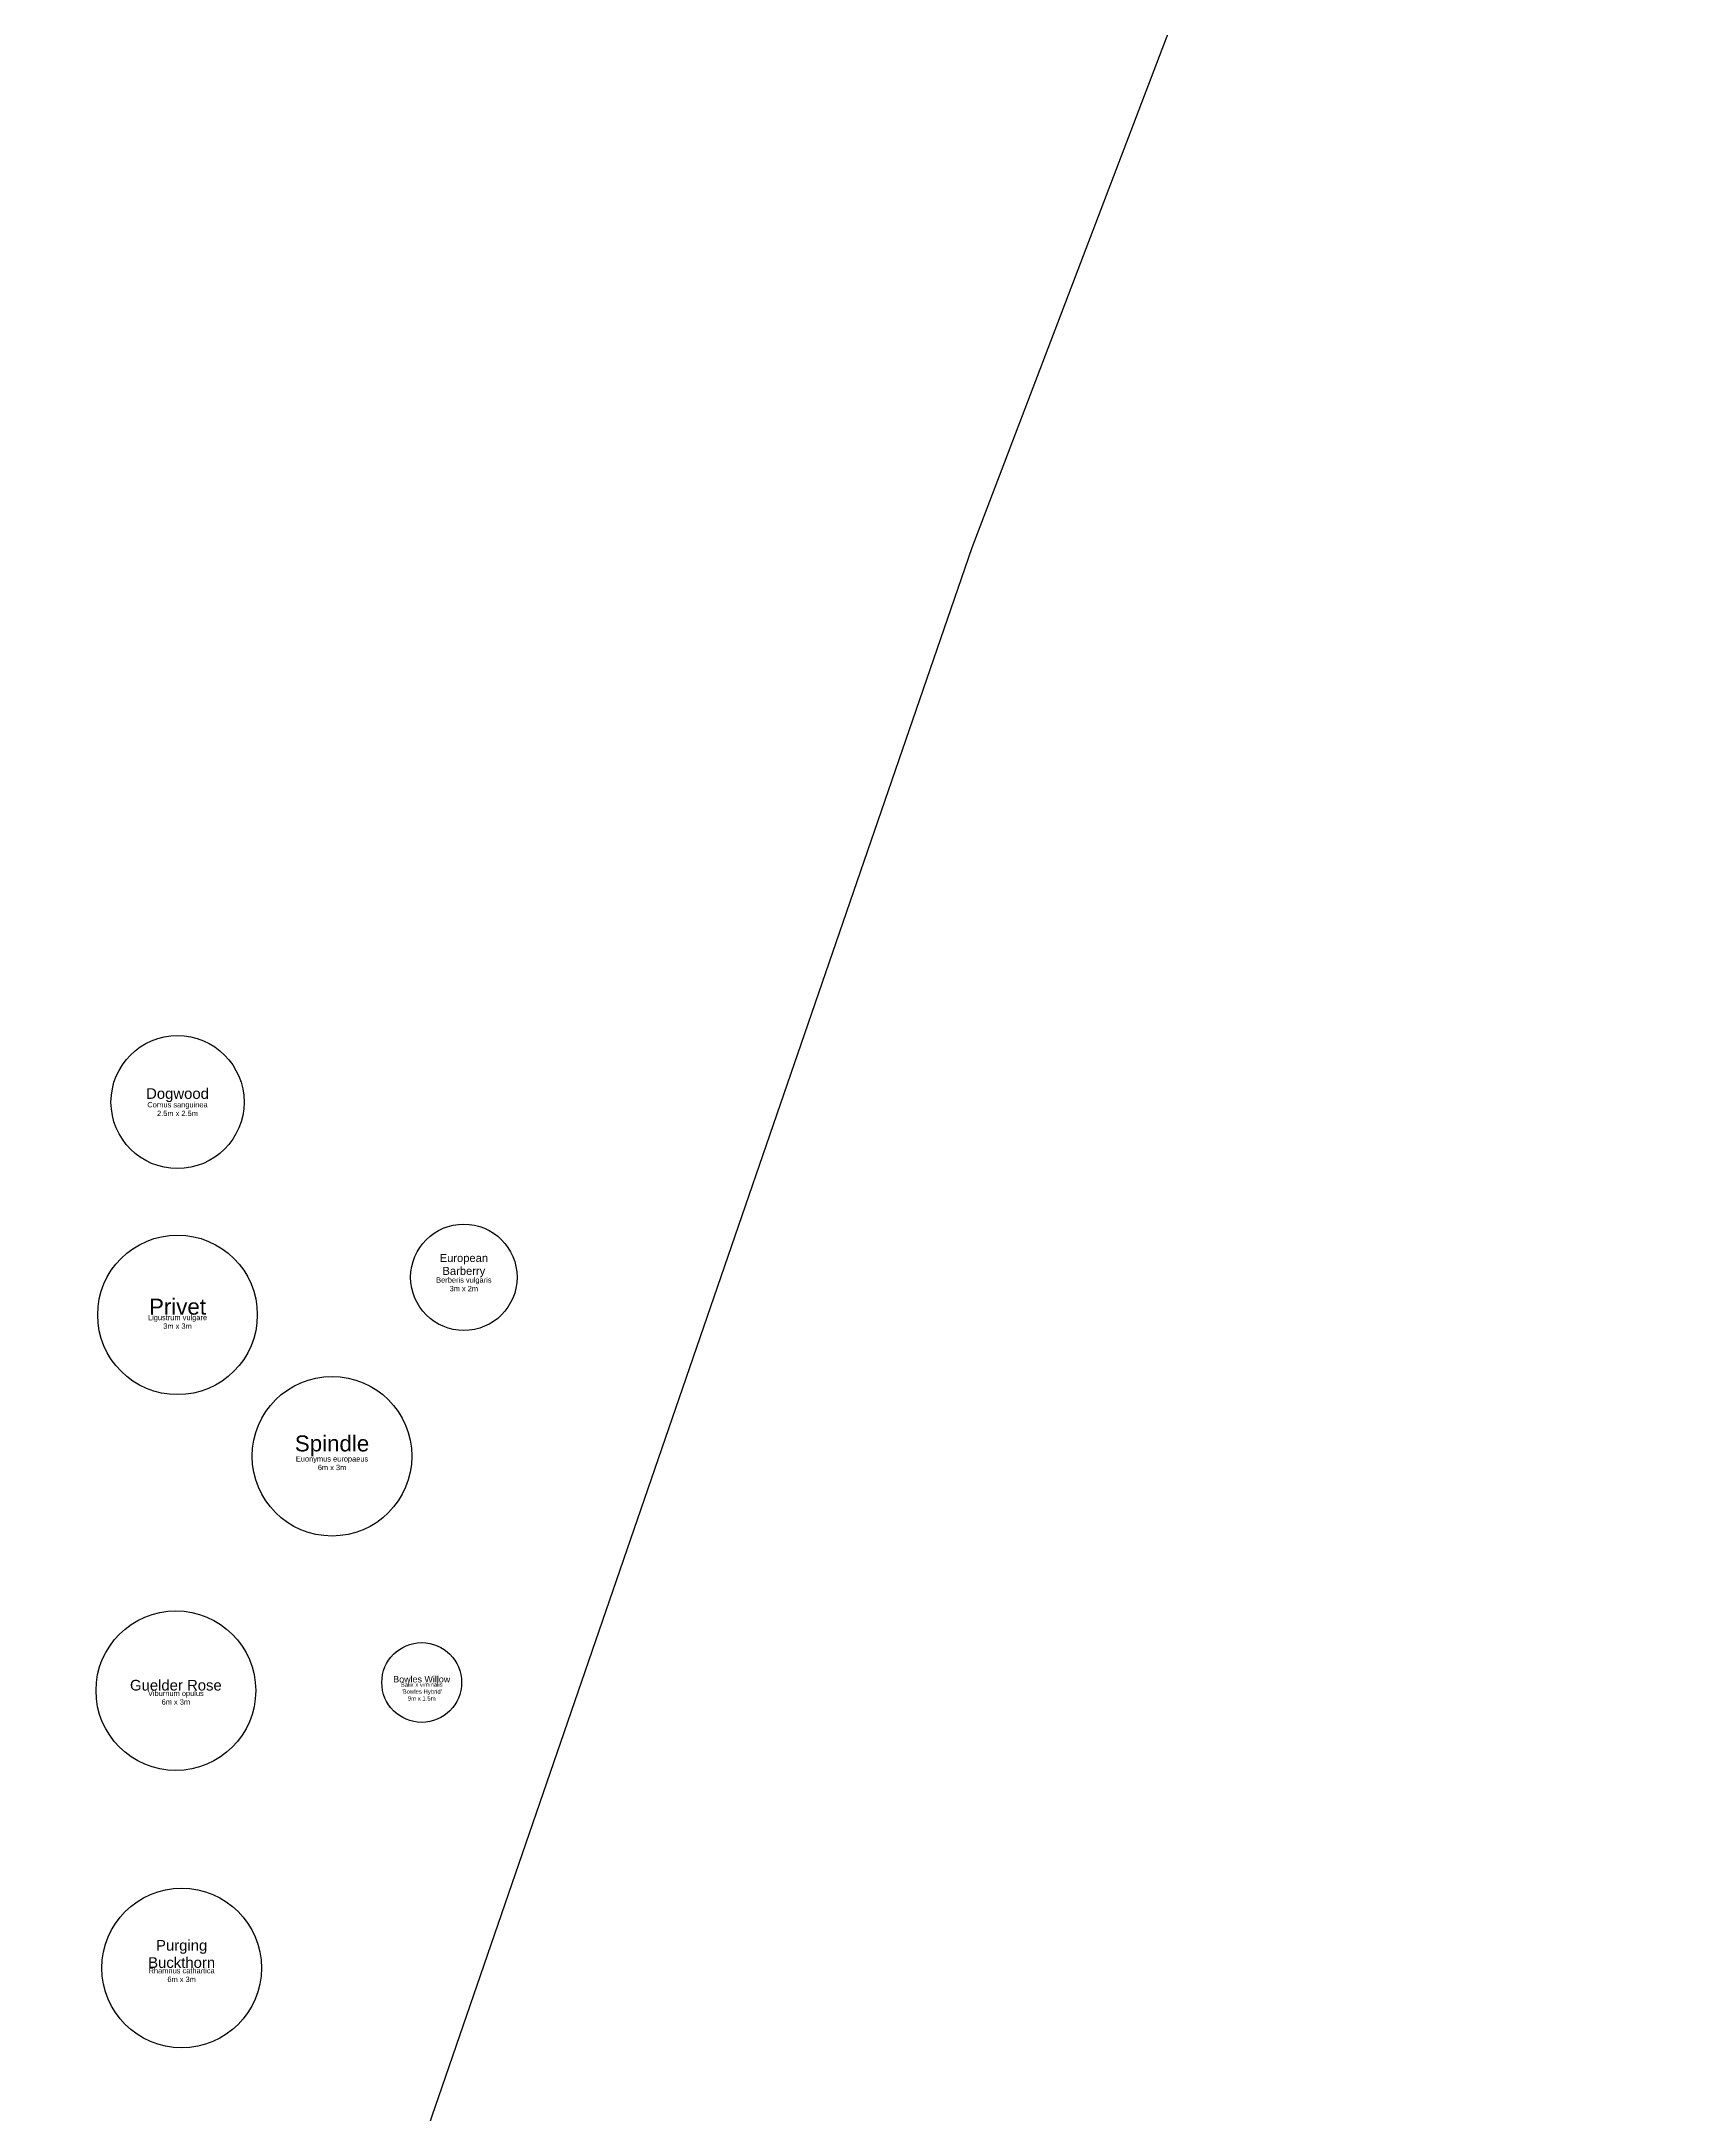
# Model space of a CAD drawing. Header units: metres. Extents: x -12 to 147, y -2 to 160.
# Drawn here: x 99.54 to 130.19, y 81.62 to 120.59 of the extents above; entities that cross this region are included whole.
import ezdxf

# ---------------------------------------------------------------- set-up
doc = ezdxf.new("R2010")
doc.units = ezdxf.units.M
for name, color, linetype, lineweight, true_color in [('Boundary', 1, 'Continuous', 25, 0xff0000), ('Plant - Shrub', 3, 'Continuous', 25, 0x00ff00), ('Plant - Tree', 3, 'Continuous', 25, 0x00ff00), ('Plant label', 30, 'Continuous', 25, 0xff7f00), ('xMap', 178, 'Continuous', 25, 0x000000)]:
    doc.layers.add(name, color=color, linetype=linetype, lineweight=lineweight, true_color=true_color)
doc.styles.add('textstyle23', font='')
doc.styles.add('textstyle24', font='')
doc.styles.add('textstyle27', font='')
doc.styles.add('textstyle28', font='')
doc.styles.add('textstyle29', font='')
doc.styles.add('textstyle30', font='')
doc.styles.add('textstyle33', font='')
doc.styles.add('textstyle34', font='')
doc.styles.add('textstyle35', font='')
doc.styles.add('textstyle36', font='')
doc.styles.add('textstyle39', font='')
doc.styles.add('textstyle40', font='')
doc.styles.add('textstyle41', font='')
doc.styles.add('textstyle42', font='')
doc.styles.get('textstyle23').set_extended_font_data('Arial')
doc.styles.get('textstyle24').set_extended_font_data('Arial')
doc.styles.get('textstyle27').set_extended_font_data('Arial')
doc.styles.get('textstyle28').set_extended_font_data('Arial')
doc.styles.get('textstyle29').set_extended_font_data('Arial')
doc.styles.get('textstyle30').set_extended_font_data('Arial')
doc.styles.get('textstyle33').set_extended_font_data('Arial')
doc.styles.get('textstyle34').set_extended_font_data('Arial')
doc.styles.get('textstyle35').set_extended_font_data('Arial')
doc.styles.get('textstyle36').set_extended_font_data('Arial')
doc.styles.get('textstyle39').set_extended_font_data('Arial')
doc.styles.get('textstyle40').set_extended_font_data('Arial')
doc.styles.get('textstyle41').set_extended_font_data('Arial')
doc.styles.get('textstyle42').set_extended_font_data('Arial')
picture_1 = doc.add_image_def('image1.png', size_in_pixel=(1513, 1537))

# ---------------------------------------------------------------- blocks, each defined once
blk = doc.blocks.new('Shrub - Ligustrum vulgare')
at = {"layer": 'Plant - Shrub'}
blk.add_circle((0, 0), 1.5, dxfattribs=at)
at = {"layer": 'Plant - Shrub', "insert": (0, 0), "char_height": 0.3, "attachment_point": 8, "line_spacing_factor": 0.971628, "style": 'textstyle34'}
blk.add_mtext('\\c32767;Privet', dxfattribs=at)
at = {"layer": 'Plant label', "insert": (0, 0), "char_height": 0.1, "attachment_point": 2, "line_spacing_factor": 0.971628, "style": 'textstyle33'}
blk.add_mtext('\\c32767;Ligustrum vulgare\\P3m x 3m', dxfattribs=at)
blk = doc.blocks.new("Shrub - Salix x viminalis 'Bowles Hybrid'")
at = {"layer": 'Plant - Tree'}
blk.add_circle((0, 0), 0.75, dxfattribs=at)
at = {"layer": 'Plant - Tree', "insert": (0, 0), "char_height": 0.12, "attachment_point": 8, "line_spacing_factor": 0.971628, "style": 'textstyle40'}
blk.add_mtext('\\c32767;Bowles Willow', dxfattribs=at)
at = {"layer": 'Plant label', "insert": (0, 0), "char_height": 0.08, "attachment_point": 2, "line_spacing_factor": 0.971628, "style": 'textstyle39'}
blk.add_mtext("\\c32767;Salix x viminalis \\P'Bowles Hybrid'\\P9m x 1.5m", dxfattribs=at)
blk = doc.blocks.new('Shrub - Cornus sericea')
at = {"layer": 'Plant - Shrub'}
blk.add_circle((0, 0), 1.25, dxfattribs=at)
at = {"layer": 'Plant - Shrub', "insert": (0, 0), "char_height": 0.2, "attachment_point": 8, "line_spacing_factor": 0.971628, "style": 'textstyle28'}
blk.add_mtext('\\c32767;Dogwood', dxfattribs=at)
at = {"layer": 'Plant label', "insert": (0, 0), "char_height": 0.1, "attachment_point": 2, "line_spacing_factor": 0.971628, "style": 'textstyle27'}
blk.add_mtext('\\c32767;Cornus sanguinea\\P2.5m x 2.5m', dxfattribs=at)
blk = doc.blocks.new('Shrub - Viburnum opulus')
at = {"layer": 'Plant - Shrub'}
blk.add_circle((0, 0), 1.5, dxfattribs=at)
at = {"layer": 'Plant - Shrub', "insert": (0, 0), "char_height": 0.2, "attachment_point": 8, "line_spacing_factor": 0.971628, "style": 'textstyle42'}
blk.add_mtext('\\c32767;Guelder Rose', dxfattribs=at)
at = {"layer": 'Plant label', "insert": (0, 0), "char_height": 0.1, "attachment_point": 2, "line_spacing_factor": 0.971628, "style": 'textstyle41'}
blk.add_mtext('\\c32767;Viburnum opulus\\P6m x 3m', dxfattribs=at)
blk = doc.blocks.new('Shrub - Rhamnus cathartica')
at = {"layer": 'Plant - Shrub'}
blk.add_circle((0, 0), 1.5, dxfattribs=at)
at = {"layer": 'Plant - Shrub', "insert": (0, 0), "char_height": 0.2, "attachment_point": 8, "line_spacing_factor": 0.971628, "style": 'textstyle36'}
blk.add_mtext('\\c32767;Purging\\PBuckthorn', dxfattribs=at)
at = {"layer": 'Plant label', "insert": (0, 0), "char_height": 0.1, "attachment_point": 2, "line_spacing_factor": 0.971628, "style": 'textstyle35'}
blk.add_mtext('\\c32767;Rhamnus cathartica\\P6m x 3m', dxfattribs=at)
blk = doc.blocks.new('Shrub - Berberis vulgaris')
at = {"layer": 'Plant - Shrub'}
blk.add_circle((0, 0), 1, dxfattribs=at)
at = {"layer": 'Plant - Shrub', "insert": (0, 0), "char_height": 0.15, "attachment_point": 8, "line_spacing_factor": 0.971628, "style": 'textstyle24'}
blk.add_mtext('\\c32767;European\\PBarberry', dxfattribs=at)
at = {"layer": 'Plant label', "insert": (0, 0), "char_height": 0.1, "attachment_point": 2, "line_spacing_factor": 0.971628, "style": 'textstyle23'}
blk.add_mtext('\\c32767;Berberis vulgaris\\P3m x 2m', dxfattribs=at)
blk = doc.blocks.new('Shrub - Euonymus europaeus')
at = {"layer": 'Plant - Shrub'}
blk.add_circle((0, 0), 1.5, dxfattribs=at)
at = {"layer": 'Plant - Shrub', "insert": (0, 0), "char_height": 0.3, "attachment_point": 8, "line_spacing_factor": 0.971628, "style": 'textstyle30'}
blk.add_mtext('\\c32767;Spindle', dxfattribs=at)
at = {"layer": 'Plant label', "insert": (0, 0), "char_height": 0.1, "attachment_point": 2, "line_spacing_factor": 0.971628, "style": 'textstyle29'}
blk.add_mtext('\\c32767;Euonymus europaeus\\P6m x 3m', dxfattribs=at)

msp = doc.modelspace()

# ---------------------------------------------------------------- linework, layer by layer
at = {"layer": 'Boundary', "flags": 128}
msp.add_lwpolyline([(104.717, 11.372), (100.657, 63.509), (117.027, 111.081), (129.716, 144.364), (53.721, 124.565), (65.748, 13.067), (70, 10)], close=True, dxfattribs=at)

# ---------------------------------------------------------------- block references
at = {"layer": 'Plant - Tree'}
for name, p in [('Shrub - Cornus sericea', (102.096, 100.657)), ('Shrub - Berberis vulgaris', (107.477, 97.363)), ('Shrub - Ligustrum vulgare', (102.096, 96.657)), ('Shrub - Euonymus europaeus', (105, 94)), ('Shrub - Viburnum opulus', (102.065, 89.593)), ("Shrub - Salix x viminalis 'Bowles Hybrid'", (106.685, 89.746)), ('Shrub - Rhamnus cathartica', (102.174, 84.379))]:
    msp.add_blockref(name, p, dxfattribs=at)

# ---------------------------------------------------------------- pictures from other files: only their frames are drawn
at = {"layer": 'xMap'}
image = msp.add_image(picture_1, insert=(-12.312, -2.227), size_in_units=(159.263, 161.789), dxfattribs=at)
image.dxf.flags = 7

doc.saveas('drawing.dxf')
